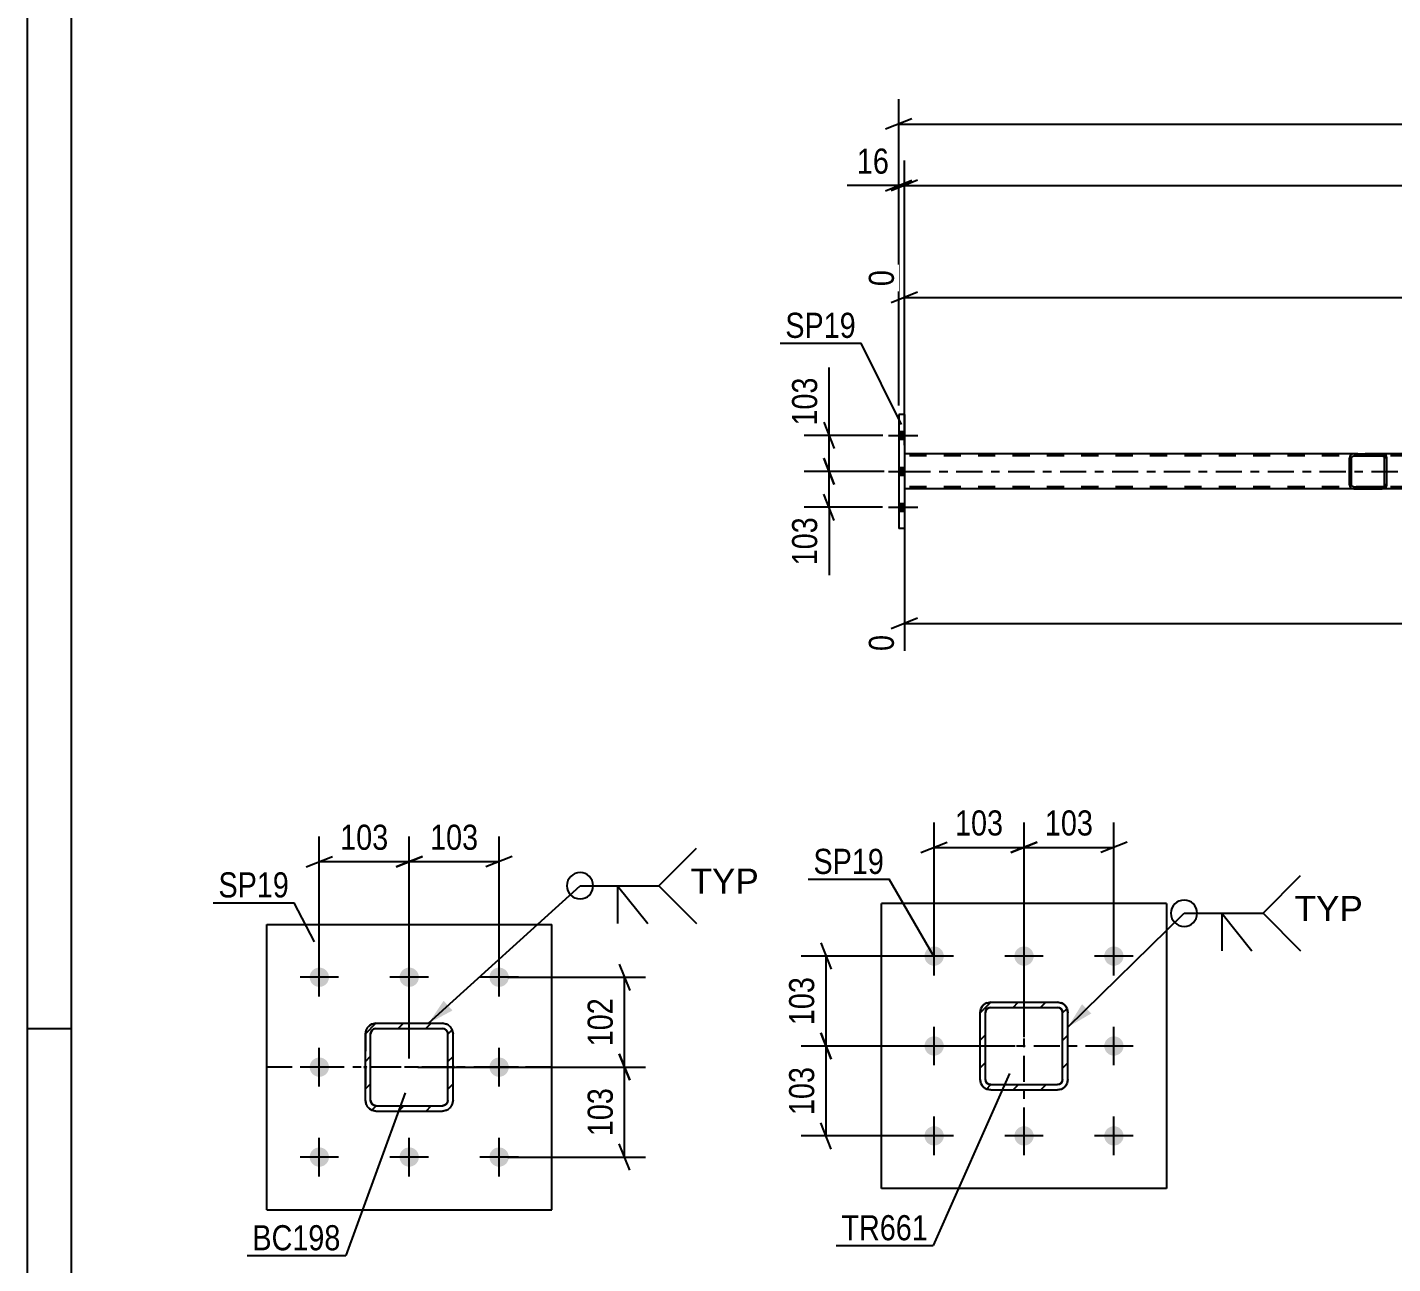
# Model space of a CAD drawing. Header units: millimetres. Extents: x 0 to 841, y 0 to 594.
# Drawn here: x 0 to 155.7, y 122.2 to 263.2 of the extents above; entities that cross this region are included whole.
import ezdxf

# ---------------------------------------------------------------- set-up
doc = ezdxf.new("R2010")
doc.units = ezdxf.units.MM
doc.linetypes.add('DXK_LINE_DOT2', pattern=[3.9198, 1.9599, -1.9599])
doc.linetypes.add('DXK_LINE_DOT3', pattern=[5.9187, 2.979, -0.9799, 0.9799, -0.9799])
doc.styles.add('Arial', font='ARIAL.TTF', dxfattribs={"height": 0.2})
doc.styles.add('Arial Narrow', font='ARIALN.TTF', dxfattribs={"height": 0.2})

# ---------------------------------------------------------------- blocks, each defined once
blk = doc.blocks.new('Unknown-103654073-1133')
at = {"color": 5, "linetype": 'Continuous'}
for p, q in [((0, 594), (0, 0)), ((5, 589), (5, 5)), ((5, 149), (0, 149))]:
    blk.add_line(p, q, dxfattribs=at)
blk = doc.blocks.new('Part-103654073-6862 - 6828')
at = {"color": 2, "linetype": 'Continuous'}
for p, q in [((129.91, 163.3), (97.41, 163.3)), ((97.41, 130.8), (97.41, 163.3)), ((129.91, 163.3), (129.91, 130.8)), ((129.91, 130.8), (97.41, 130.8))]:
    blk.add_line(p, q, dxfattribs=at)
blk = doc.blocks.new('Bolt-103654073-6907 - 6828')
at = {"linetype": 'Continuous'}
for points in [[(103.41, 156.2, -1), (103.41, 158.4, -1)], [(113.66, 156.2, -1), (113.66, 158.4, -1)], [(123.91, 156.2, -1), (123.91, 158.4, -1)], [(103.41, 145.95, -1), (103.41, 148.15, -1)], [(123.91, 145.95, -1), (123.91, 148.15, -1)], [(103.41, 135.7, -1), (103.41, 137.9, -1)], [(113.66, 135.7, -1), (113.66, 137.9, -1)], [(123.91, 135.7, -1), (123.91, 137.9, -1)]]:
    blk.add_hatch(color=1, dxfattribs=at).paths.add_polyline_path(points)
at = {"color": 1, "linetype": 'Continuous'}
for p, q in [((103.41, 155.1), (103.41, 159.5)), ((113.66, 155.1), (113.66, 159.5)), ((123.91, 155.1), (123.91, 159.5)), ((105.61, 157.3), (101.21, 157.3)), ((115.86, 157.3), (111.46, 157.3)), ((126.11, 157.3), (121.71, 157.3)), ((103.41, 144.85), (103.41, 149.25)), ((123.91, 144.85), (123.91, 149.25)), ((105.61, 147.05), (101.21, 147.05)), ((126.11, 147.05), (121.71, 147.05)), ((103.41, 134.6), (103.41, 139)), ((113.66, 134.6), (113.66, 139)), ((123.91, 134.6), (123.91, 139)), ((105.61, 136.8), (101.21, 136.8)), ((115.86, 136.8), (111.46, 136.8)), ((126.11, 136.8), (121.71, 136.8))]:
    blk.add_line(p, q, dxfattribs=at)
blk = doc.blocks.new('Part-103654073-6955 - 6828')
at = {"linetype": 'Continuous'}
h = blk.add_hatch(dxfattribs=at)
h.set_pattern_fill('', scale=0.7, style=0, pattern_type=0)
h.set_pattern_definition([(45, (109.8576, 152.0462), (-1.57154, 1.57154), [])])
h.paths.add_polyline_path([(117.46, 152.05), (109.86, 152.05), (109.4, 151.95), (109.01, 151.69), (108.75, 151.31), (108.66, 150.85), (108.66, 143.25), (108.75, 142.79), (109.01, 142.4), (109.4, 142.14), (109.86, 142.05), (117.46, 142.05), (117.92, 142.14), (118.31, 142.4), (118.57, 142.79), (118.66, 143.25), (118.66, 150.85), (118.57, 151.31), (118.31, 151.69), (117.92, 151.95)])
h.paths.add_polyline_path([(118.01, 151.08), (118.06, 150.85), (118.06, 143.25), (118.01, 143.02), (117.88, 142.82), (117.69, 142.69), (117.46, 142.65), (109.86, 142.65), (109.63, 142.69), (109.43, 142.82), (109.3, 143.02), (109.26, 143.25), (109.26, 150.85), (109.3, 151.08), (109.43, 151.27), (109.63, 151.4), (109.86, 151.45), (117.46, 151.45), (117.69, 151.4), (117.88, 151.27)])
at = {"color": 7, "linetype": 'DXK_LINE_DOT3'}
for p, q in [((113.66, 137.05), (113.66, 157.05)), ((123.66, 147.05), (103.66, 147.05))]:
    blk.add_line(p, q, dxfattribs=at)
at = {"color": 7, "linetype": 'DXK_LINE_DOT2'}
for p, q in [((108.66, 150.85), (108.75, 151.31)), ((109.3, 151.08), (109.26, 150.85)), ((109.43, 151.27), (109.3, 151.08)), ((109.4, 151.95), (109.86, 152.05)), ((109.63, 151.4), (109.43, 151.27)), ((109.86, 151.45), (109.63, 151.4)), ((109.86, 152.05), (117.46, 152.05)), ((109.86, 151.45), (117.46, 151.45)), ((117.46, 152.05), (117.92, 151.95)), ((117.69, 151.4), (117.46, 151.45)), ((117.88, 151.27), (117.69, 151.4)), ((118.01, 151.08), (117.88, 151.27)), ((118.06, 150.85), (118.01, 151.08)), ((118.57, 151.31), (118.66, 150.85)), ((108.66, 143.25), (108.66, 150.85)), ((109.26, 143.25), (109.26, 150.85)), ((118.06, 143.25), (118.06, 150.85)), ((118.66, 143.25), (118.66, 150.85)), ((108.75, 142.79), (108.66, 143.25)), ((109.26, 143.25), (109.3, 143.02)), ((118.01, 143.02), (118.06, 143.25)), ((118.66, 143.25), (118.57, 142.79)), ((109.3, 143.02), (109.43, 142.82)), ((109.86, 142.05), (109.4, 142.14)), ((109.43, 142.82), (109.63, 142.69)), ((109.63, 142.69), (109.86, 142.65)), ((109.86, 142.65), (117.46, 142.65)), ((109.86, 142.05), (117.46, 142.05)), ((117.46, 142.65), (117.69, 142.69)), ((117.92, 142.14), (117.46, 142.05)), ((117.69, 142.69), (117.88, 142.82)), ((117.88, 142.82), (118.01, 143.02))]:
    blk.add_line(p, q, dxfattribs=at)
at = {"color": 2, "linetype": 'Continuous'}
for p, q in [((108.75, 151.31), (108.66, 150.85)), ((109.26, 150.85), (109.3, 151.08)), ((109.3, 151.08), (109.43, 151.27)), ((109.86, 152.05), (109.4, 151.95)), ((109.43, 151.27), (109.63, 151.4)), ((109.63, 151.4), (109.86, 151.45)), ((109.86, 152.05), (117.46, 152.05)), ((109.86, 151.45), (117.46, 151.45)), ((117.92, 151.95), (117.46, 152.05)), ((117.46, 151.45), (117.69, 151.4)), ((117.69, 151.4), (117.88, 151.27)), ((117.88, 151.27), (118.01, 151.08)), ((118.01, 151.08), (118.06, 150.85)), ((118.66, 150.85), (118.57, 151.31)), ((108.66, 143.25), (108.66, 150.85)), ((109.26, 143.25), (109.26, 150.85)), ((118.06, 143.25), (118.06, 150.85)), ((118.66, 143.25), (118.66, 150.85)), ((108.66, 143.25), (108.75, 142.79)), ((109.3, 143.02), (109.26, 143.25)), ((118.06, 143.25), (118.01, 143.02)), ((118.57, 142.79), (118.66, 143.25)), ((109.43, 142.82), (109.3, 143.02)), ((109.4, 142.14), (109.86, 142.05)), ((109.63, 142.69), (109.43, 142.82)), ((109.86, 142.65), (109.63, 142.69)), ((109.86, 142.65), (117.46, 142.65)), ((109.86, 142.05), (117.46, 142.05)), ((117.69, 142.69), (117.46, 142.65)), ((117.46, 142.05), (117.92, 142.14)), ((117.88, 142.82), (117.69, 142.69)), ((118.01, 143.02), (117.88, 142.82))]:
    blk.add_line(p, q, dxfattribs=at)
at = {"color": 7, "linetype": 'DXK_LINE_DOT2'}
for centre, start, end in [((109.86, 150.85), 112.5, 157.5), ((117.46, 150.85), 22.5, 67.5), ((109.86, 143.25), 202.5, 247.5), ((117.46, 143.25), 292.5, 337.5)]:
    blk.add_arc(centre, 1.2, start, end, dxfattribs=at)
at = {"color": 2, "linetype": 'Continuous'}
for centre, start, end in [((109.86, 150.85), 112.5, 157.5), ((117.46, 150.85), 22.5, 67.5), ((109.86, 143.25), 202.5, 247.5), ((117.46, 143.25), 292.5, 337.5)]:
    blk.add_arc(centre, 1.2, start, end, dxfattribs=at)
blk = doc.blocks.new('Bolt-103654073-2810 - 2789')
at = {"linetype": 'Continuous'}
for points in [[(100.02, 216.23), (100.02, 217.11), (99.38, 217.11), (99.38, 216.23)], [(100.02, 216.23), (100.02, 217.11), (99.38, 217.11), (99.38, 216.23)], [(100.02, 216.23), (100.02, 217.11), (99.38, 217.11), (99.38, 216.23)], [(100.02, 212.13), (100.02, 213.01), (99.38, 213.01), (99.38, 212.13)], [(100.02, 212.13), (100.02, 213.01), (99.38, 213.01), (99.38, 212.13)], [(100.02, 208.03), (100.02, 208.91), (99.38, 208.91), (99.38, 208.03)], [(100.02, 208.03), (100.02, 208.91), (99.38, 208.91), (99.38, 208.03)], [(100.02, 208.03), (100.02, 208.91), (99.38, 208.91), (99.38, 208.03)]]:
    blk.add_hatch(color=1, dxfattribs=at).paths.add_polyline_path(points)
at = {"color": 1, "linetype": 'Continuous'}
for p, q in [((98.22, 216.67), (101.54, 216.67)), ((98.22, 216.67), (101.54, 216.67)), ((98.22, 216.67), (101.54, 216.67)), ((99.38, 217.11), (100.02, 217.11)), ((99.38, 217.11), (100.02, 217.11)), ((99.38, 217.11), (100.02, 217.11)), ((99.38, 216.23), (100.02, 216.23)), ((99.38, 216.23), (100.02, 216.23)), ((99.38, 216.23), (100.02, 216.23)), ((98.22, 212.57), (101.54, 212.57)), ((98.22, 212.57), (101.54, 212.57)), ((99.38, 213.01), (100.02, 213.01)), ((99.38, 213.01), (100.02, 213.01)), ((99.38, 212.13), (100.02, 212.13)), ((99.38, 212.13), (100.02, 212.13)), ((99.38, 208.91), (100.02, 208.91)), ((99.38, 208.91), (100.02, 208.91)), ((99.38, 208.91), (100.02, 208.91)), ((98.22, 208.47), (101.54, 208.47)), ((98.22, 208.47), (101.54, 208.47)), ((98.22, 208.47), (101.54, 208.47)), ((99.38, 208.03), (100.02, 208.03)), ((99.38, 208.03), (100.02, 208.03)), ((99.38, 208.03), (100.02, 208.03))]:
    blk.add_line(p, q, dxfattribs=at)
blk = doc.blocks.new('Part-103654073-2925 - 2789')
at = {"linetype": 'Continuous'}
h = blk.add_hatch(dxfattribs=at)
h.set_pattern_fill('', scale=0.7, style=0, pattern_type=0)
h.set_pattern_definition([(45, (154.9785, 214.2696), (-1.57154, 1.57154), [])])
h.paths.add_polyline_path([(155.02, 214.09), (154.98, 214.27), (154.87, 214.43), (154.7, 214.53), (154.51, 214.57), (151.27, 214.57), (151.08, 214.53), (150.91, 214.43), (150.8, 214.27), (150.76, 214.09), (150.76, 211.05), (150.8, 210.86), (150.91, 210.71), (151.08, 210.6), (151.27, 210.57), (154.51, 210.57), (154.7, 210.6), (154.87, 210.71), (154.98, 210.86), (155.02, 211.05)])
h.paths.add_polyline_path([(154.74, 210.95), (154.69, 210.88), (154.6, 210.82), (154.51, 210.81), (151.27, 210.81), (151.17, 210.82), (151.09, 210.88), (151.04, 210.95), (151.02, 211.05), (151.02, 214.09), (151.04, 214.18), (151.09, 214.26), (151.17, 214.31), (151.27, 214.33), (154.51, 214.33), (154.6, 214.31), (154.69, 214.26), (154.74, 214.18), (154.76, 214.09), (154.76, 211.05)])
at = {"color": 2, "linetype": 'Continuous'}
for p, q in [((150.8, 214.27), (150.76, 214.09)), ((150.76, 211.05), (150.76, 214.09)), ((151.02, 214.09), (151.04, 214.18)), ((151.02, 211.05), (151.02, 214.09)), ((151.04, 214.18), (151.09, 214.26)), ((151.27, 214.57), (151.08, 214.53)), ((151.09, 214.26), (151.17, 214.31)), ((151.17, 214.31), (151.27, 214.33)), ((151.27, 214.57), (154.51, 214.57)), ((151.27, 214.33), (154.51, 214.33)), ((162.09, 214.57), (154.51, 214.57)), ((154.7, 214.53), (154.51, 214.57)), ((154.51, 214.33), (154.6, 214.31)), ((154.6, 214.31), (154.69, 214.26)), ((154.69, 214.26), (154.74, 214.18)), ((154.74, 214.18), (154.76, 214.09)), ((154.76, 211.05), (154.76, 214.09)), ((155.02, 214.09), (154.98, 214.27)), ((155.02, 211.05), (155.02, 214.09)), ((150.76, 211.05), (150.8, 210.86)), ((151.04, 210.95), (151.02, 211.05)), ((151.09, 210.88), (151.04, 210.95)), ((151.08, 210.6), (151.27, 210.57)), ((151.17, 210.82), (151.09, 210.88)), ((151.27, 210.81), (151.17, 210.82)), ((151.27, 210.81), (154.51, 210.81)), ((151.27, 210.57), (154.51, 210.57)), ((154.6, 210.82), (154.51, 210.81)), ((154.51, 210.57), (154.7, 210.6)), ((162.09, 210.57), (154.51, 210.57)), ((154.69, 210.88), (154.6, 210.82)), ((154.74, 210.95), (154.69, 210.88)), ((154.76, 211.05), (154.74, 210.95)), ((154.98, 210.86), (155.02, 211.05))]:
    blk.add_line(p, q, dxfattribs=at)
at = {"color": 7, "linetype": 'DXK_LINE_DOT2'}
for p, q in [((154.51, 214.57), (151.27, 214.57)), ((162.86, 214.33), (151.27, 214.33)), ((159.11, 214.09), (159.15, 214.27)), ((159.11, 211.05), (159.11, 214.09)), ((159.38, 214.18), (159.37, 214.09)), ((159.37, 211.05), (159.37, 214.09)), ((159.44, 214.26), (159.38, 214.18)), ((159.43, 214.53), (159.62, 214.57)), ((159.52, 214.31), (159.44, 214.26)), ((159.62, 214.33), (159.52, 214.31)), ((162.86, 214.57), (159.62, 214.57)), ((162.86, 214.57), (163.05, 214.53)), ((162.95, 214.31), (162.86, 214.33)), ((163.04, 214.26), (162.95, 214.31)), ((163.09, 214.18), (163.04, 214.26)), ((163.11, 214.09), (163.09, 214.18)), ((163.11, 211.05), (163.11, 214.09)), ((163.33, 214.27), (163.37, 214.09)), ((163.37, 211.05), (163.37, 214.09)), ((162.86, 210.81), (151.27, 210.81)), ((154.51, 210.57), (151.27, 210.57)), ((159.15, 210.86), (159.11, 211.05)), ((159.37, 211.05), (159.38, 210.95)), ((159.38, 210.95), (159.44, 210.88)), ((159.62, 210.57), (159.43, 210.6)), ((159.44, 210.88), (159.52, 210.82)), ((159.52, 210.82), (159.62, 210.81)), ((162.86, 210.57), (159.62, 210.57)), ((162.86, 210.81), (162.95, 210.82)), ((163.05, 210.6), (162.86, 210.57)), ((162.95, 210.82), (163.04, 210.88)), ((163.04, 210.88), (163.09, 210.95)), ((163.09, 210.95), (163.11, 211.05)), ((163.37, 211.05), (163.33, 210.86))]:
    blk.add_line(p, q, dxfattribs=at)
at = {"color": 2, "linetype": 'Continuous'}
for centre, start, end in [((151.25, 214.07), 110.7584, 155.6801), ((154.53, 214.07), 24.32, 69.2417), ((151.25, 211.07), 204.32, 249.2417), ((154.53, 211.07), 290.7584, 335.6801)]:
    blk.add_arc(centre, 0.496, start, end, dxfattribs=at)
at = {"color": 7, "linetype": 'DXK_LINE_DOT2'}
for centre, start, end in [((159.6, 214.07), 110.7584, 155.6801), ((162.88, 214.07), 24.32, 69.2417), ((159.6, 211.07), 204.32, 249.2417), ((162.88, 211.07), 290.7584, 335.6801)]:
    blk.add_arc(centre, 0.496, start, end, dxfattribs=at)
blk = doc.blocks.new('Part-103654073-2861 - 2789')
at = {"color": 2, "linetype": 'Continuous'}
for p, q in [((151.27, 214.57), (100.02, 214.57)), ((151.27, 210.57), (100.02, 210.57))]:
    blk.add_line(p, q, dxfattribs=at)
at = {"color": 7, "linetype": 'DXK_LINE_DOT2'}
for p, q in [((100.02, 214.57), (100.02, 210.57)), ((768.91, 214.33), (100.02, 214.33)), ((171.33, 214.57), (151.27, 214.57)), ((768.91, 210.81), (100.02, 210.81)), ((171.33, 210.57), (151.27, 210.57))]:
    blk.add_line(p, q, dxfattribs=at)
at = {"color": 7, "linetype": 'DXK_LINE_DOT3'}
blk.add_line((100.02, 212.57), (768.91, 212.57), dxfattribs=at)
blk = doc.blocks.new('Part-103654073-2931 - 2789')
at = {"color": 2, "linetype": 'Continuous'}
for p, q in [((100.02, 219.07), (99.38, 219.07)), ((99.38, 219.07), (99.38, 206.07)), ((100.02, 219.07), (100.02, 206.07)), ((100.02, 206.07), (99.38, 206.07))]:
    blk.add_line(p, q, dxfattribs=at)
blk = doc.blocks.new('Part-103654073-1830 - 1803')
at = {"linetype": 'Continuous'}
for points in [[(38.55, 144.54, -1), (38.55, 144.74, -1)], [(48.55, 144.54, -1), (48.55, 144.74, -1)]]:
    blk.add_hatch(color=30, dxfattribs=at).paths.add_polyline_path(points)
at = {"color": 2, "linetype": 'Continuous'}
for p, q in [((27.3, 128.39), (27.3, 160.89)), ((27.3, 160.89), (59.8, 160.89)), ((59.8, 128.39), (59.8, 160.89)), ((27.3, 128.39), (59.8, 128.39))]:
    blk.add_line(p, q, dxfattribs=at)
at = {"color": 7, "linetype": 'DXK_LINE_DOT3'}
blk.add_line((59.8, 144.64), (27.3, 144.64), dxfattribs=at)
at = {"color": 30, "linetype": 'DXK_LINE_DOT3'}
blk.add_line((48.55, 144.64), (38.55, 144.64), dxfattribs=at)
at = {"color": 30, "linetype": 'Continuous'}
for centre in [(38.55, 144.64), (48.55, 144.64)]:
    blk.add_circle(centre, 0.1, dxfattribs=at)
blk = doc.blocks.new('Bolt-103654073-1814 - 1803')
at = {"linetype": 'Continuous'}
for points in [[(33.3, 153.79, -1), (33.3, 155.99, -1)], [(43.55, 153.79, -1), (43.55, 155.99, -1)], [(53.8, 153.79, -1), (53.8, 155.99, -1)], [(33.3, 143.54, -1), (33.3, 145.74, -1)], [(53.8, 143.54, -1), (53.8, 145.74, -1)], [(33.3, 133.29, -1), (33.3, 135.49, -1)], [(43.55, 133.29, -1), (43.55, 135.49, -1)], [(53.8, 133.29, -1), (53.8, 135.49, -1)]]:
    blk.add_hatch(color=1, dxfattribs=at).paths.add_polyline_path(points)
at = {"color": 1, "linetype": 'Continuous'}
for p, q in [((33.3, 152.69), (33.3, 157.09)), ((43.55, 152.69), (43.55, 157.09)), ((53.8, 152.69), (53.8, 157.09)), ((35.5, 154.89), (31.1, 154.89)), ((45.75, 154.89), (41.35, 154.89)), ((56, 154.89), (51.6, 154.89)), ((33.3, 142.44), (33.3, 146.84)), ((53.8, 142.44), (53.8, 146.84)), ((35.5, 144.64), (31.1, 144.64)), ((56, 144.64), (51.6, 144.64)), ((33.3, 132.19), (33.3, 136.59)), ((43.55, 132.19), (43.55, 136.59)), ((53.8, 132.19), (53.8, 136.59)), ((35.5, 134.39), (31.1, 134.39)), ((45.75, 134.39), (41.35, 134.39)), ((56, 134.39), (51.6, 134.39))]:
    blk.add_line(p, q, dxfattribs=at)
blk = doc.blocks.new('Part-103654073-1922 - 1803')
at = {"linetype": 'Continuous'}
h = blk.add_hatch(dxfattribs=at)
h.set_pattern_fill('', scale=0.7, style=0, pattern_type=0)
h.set_pattern_definition([(45, (39.7496, 149.64), (-1.57154, 1.57154), [])])
h.paths.add_polyline_path([(47.35, 149.64), (39.75, 149.64), (39.29, 149.55), (38.9, 149.29), (38.64, 148.9), (38.55, 148.44), (38.55, 140.84), (38.64, 140.38), (38.9, 139.99), (39.29, 139.73), (39.75, 139.64), (47.35, 139.64), (47.81, 139.73), (48.2, 139.99), (48.46, 140.38), (48.55, 140.84), (48.55, 148.44), (48.46, 148.9), (48.2, 149.29), (47.81, 149.55)])
h.paths.add_polyline_path([(47.9, 148.67), (47.95, 148.44), (47.95, 140.84), (47.9, 140.61), (47.77, 140.42), (47.58, 140.29), (47.35, 140.24), (39.75, 140.24), (39.52, 140.29), (39.33, 140.42), (39.2, 140.61), (39.15, 140.84), (39.15, 148.44), (39.2, 148.67), (39.33, 148.86), (39.52, 148.99), (39.75, 149.04), (47.35, 149.04), (47.58, 148.99), (47.77, 148.86)])
at = {"color": 7, "linetype": 'DXK_LINE_DOT2'}
for p, q in [((39.29, 149.55), (39.75, 149.64)), ((39.75, 149.64), (47.35, 149.64)), ((47.35, 149.64), (47.81, 149.55)), ((38.55, 148.44), (38.64, 148.9)), ((38.55, 148.44), (38.55, 140.84)), ((39.2, 148.67), (39.15, 148.44)), ((39.15, 140.84), (39.15, 148.44)), ((39.33, 148.86), (39.2, 148.67)), ((39.52, 148.99), (39.33, 148.86)), ((39.75, 149.04), (39.52, 148.99)), ((39.75, 149.04), (47.35, 149.04)), ((47.58, 148.99), (47.35, 149.04)), ((47.77, 148.86), (47.58, 148.99)), ((47.9, 148.67), (47.77, 148.86)), ((47.95, 148.44), (47.9, 148.67)), ((47.95, 140.84), (47.95, 148.44)), ((48.46, 148.9), (48.55, 148.44)), ((48.55, 140.84), (48.55, 148.44)), ((38.64, 140.38), (38.55, 140.84)), ((39.15, 140.84), (39.2, 140.61)), ((39.2, 140.61), (39.33, 140.42)), ((39.33, 140.42), (39.52, 140.29)), ((39.52, 140.29), (39.75, 140.24)), ((39.75, 140.24), (47.35, 140.24)), ((47.35, 140.24), (47.58, 140.29)), ((47.58, 140.29), (47.77, 140.42)), ((47.77, 140.42), (47.9, 140.61)), ((47.9, 140.61), (47.95, 140.84)), ((48.55, 140.84), (48.46, 140.38)), ((39.75, 139.64), (39.29, 139.73)), ((39.75, 139.64), (47.35, 139.64)), ((47.81, 139.73), (47.35, 139.64))]:
    blk.add_line(p, q, dxfattribs=at)
at = {"color": 2, "linetype": 'Continuous'}
for p, q in [((39.75, 149.64), (39.29, 149.55)), ((39.75, 149.64), (39.75, 149.64)), ((39.75, 149.64), (47.35, 149.64)), ((47.35, 149.64), (47.35, 149.64)), ((47.81, 149.55), (47.35, 149.64)), ((38.64, 148.9), (38.55, 148.44)), ((38.55, 148.44), (38.55, 148.44)), ((38.55, 140.84), (38.55, 148.44)), ((39.15, 148.44), (39.2, 148.67)), ((39.15, 148.44), (39.15, 148.44)), ((39.15, 140.84), (39.15, 148.44)), ((39.2, 148.67), (39.33, 148.86)), ((39.33, 148.86), (39.52, 148.99)), ((39.52, 148.99), (39.75, 149.04)), ((39.75, 149.04), (39.75, 149.04)), ((39.75, 149.04), (47.35, 149.04)), ((47.35, 149.04), (47.35, 149.04)), ((47.35, 149.04), (47.58, 148.99)), ((47.58, 148.99), (47.77, 148.86)), ((47.77, 148.86), (47.9, 148.67)), ((47.9, 148.67), (47.95, 148.44)), ((47.95, 148.44), (47.95, 148.44)), ((47.95, 140.84), (47.95, 148.44)), ((48.55, 148.44), (48.46, 148.9)), ((48.55, 148.44), (48.55, 148.44)), ((48.55, 140.84), (48.55, 148.44)), ((38.55, 140.84), (38.55, 140.84)), ((38.55, 140.84), (38.64, 140.38)), ((39.15, 140.84), (39.15, 140.84)), ((39.2, 140.61), (39.15, 140.84)), ((39.33, 140.42), (39.2, 140.61)), ((39.52, 140.29), (39.33, 140.42)), ((39.75, 140.24), (39.52, 140.29)), ((39.75, 140.24), (39.75, 140.24)), ((39.75, 140.24), (47.35, 140.24)), ((47.58, 140.29), (47.35, 140.24)), ((47.35, 140.24), (47.35, 140.24)), ((47.77, 140.42), (47.58, 140.29)), ((47.9, 140.61), (47.77, 140.42)), ((47.95, 140.84), (47.9, 140.61)), ((47.95, 140.84), (47.95, 140.84)), ((48.46, 140.38), (48.55, 140.84)), ((48.55, 140.84), (48.55, 140.84)), ((39.29, 139.73), (39.75, 139.64)), ((39.75, 139.64), (39.75, 139.64)), ((39.75, 139.64), (47.35, 139.64)), ((47.35, 139.64), (47.81, 139.73)), ((47.35, 139.64), (47.35, 139.64))]:
    blk.add_line(p, q, dxfattribs=at)
at = {"color": 7, "linetype": 'DXK_LINE_DOT3'}
blk.add_line((43.55, 144.64), (43.55, 144.64), dxfattribs=at)
at = {"color": 7, "linetype": 'DXK_LINE_DOT2'}
for centre, start, end in [((39.75, 148.44), 112.5, 157.5), ((47.35, 148.44), 22.5, 67.5), ((39.75, 140.84), 202.5, 247.5), ((47.35, 140.84), 292.5, 337.5)]:
    blk.add_arc(centre, 1.2, start, end, dxfattribs=at)
at = {"color": 2, "linetype": 'Continuous'}
for centre, start, end in [((39.75, 148.44), 112.5, 157.5), ((47.35, 148.44), 22.5, 67.5), ((39.75, 140.84), 202.5, 247.5), ((47.35, 140.84), 292.5, 337.5)]:
    blk.add_arc(centre, 1.2, start, end, dxfattribs=at)
blk = doc.blocks.new('StraightDimension-103654073-6990 - 6828')
at = {"color": 7, "linetype": 'Continuous'}
for p, q in [((113.66, 148.05), (113.66, 172.55)), ((123.91, 158.3), (123.91, 172.55)), ((112.16, 169.1), (115.16, 170.3)), ((125.41, 170.3), (122.41, 169.1)), ((113.66, 169.7), (123.91, 169.7))]:
    blk.add_line(p, q, dxfattribs=at)
at = {"color": 0}
blk.add_wipeout([(122.12, 170.45), (122.12, 174.65), (115.44, 174.65), (115.44, 170.45)], dxfattribs=at)
at = {"color": 3, "style": 'Arial Narrow'}
blk.add_text('103', height=2.863, dxfattribs=at).set_placement((116.04, 171.05))
blk = doc.blocks.new('StraightDimension-103654073-7003 - 6828')
at = {"color": 7, "linetype": 'Continuous'}
for p, q in [((103.41, 158.3), (103.41, 172.55)), ((113.66, 148.05), (113.66, 172.55)), ((101.91, 169.1), (104.91, 170.3)), ((115.16, 170.3), (112.16, 169.1)), ((103.41, 169.7), (113.66, 169.7))]:
    blk.add_line(p, q, dxfattribs=at)
at = {"color": 0}
blk.add_wipeout([(111.87, 170.45), (111.87, 174.65), (105.19, 174.65), (105.19, 170.45)], dxfattribs=at)
at = {"color": 3, "style": 'Arial Narrow'}
blk.add_text('103', height=2.863, dxfattribs=at).set_placement((105.79, 171.05))
blk = doc.blocks.new('StraightDimension-103654073-7017 - 6828')
at = {"color": 7, "linetype": 'Continuous'}
for p, q in [((102.41, 157.3), (88.23, 157.3)), ((90.48, 158.8), (91.68, 155.8)), ((91.08, 147.05), (91.08, 157.3)), ((91.68, 145.55), (90.48, 148.55)), ((112.66, 147.05), (88.23, 147.05))]:
    blk.add_line(p, q, dxfattribs=at)
at = {"color": 0}
blk.add_wipeout([(90.33, 155.51), (86.13, 155.51), (86.13, 148.83), (90.33, 148.83)], dxfattribs=at)
at = {"color": 3, "style": 'Arial Narrow'}
blk.add_text('103', height=2.863, rotation=90.0002, dxfattribs=at).set_placement((89.73, 149.43))
blk = doc.blocks.new('StraightDimension-103654073-7030 - 6828')
at = {"color": 7, "linetype": 'Continuous'}
for p, q in [((90.48, 148.55), (91.68, 145.55)), ((112.66, 147.05), (88.23, 147.05)), ((91.08, 136.8), (91.08, 147.05)), ((91.68, 135.3), (90.48, 138.3)), ((102.41, 136.8), (88.23, 136.8))]:
    blk.add_line(p, q, dxfattribs=at)
at = {"color": 0}
blk.add_wipeout([(90.33, 145.26), (86.13, 145.26), (86.13, 138.58), (90.33, 138.58)], dxfattribs=at)
at = {"color": 3, "style": 'Arial Narrow'}
blk.add_text('103', height=2.863, rotation=90.0002, dxfattribs=at).set_placement((89.73, 139.18))
blk = doc.blocks.new('StraightDimension-103654073-3083 - 2789')
at = {"color": 7, "linetype": 'Continuous'}
for p, q in [((99.38, 220.07), (99.38, 248.01)), ((100.02, 220.07), (100.02, 248.01)), ((97.88, 244.56), (100.88, 245.76)), ((101.52, 245.76), (98.52, 244.56)), ((99.38, 245.16), (100.02, 245.16))]:
    blk.add_line(p, q, dxfattribs=at)
at = {"color": 0}
blk.add_wipeout([(98.86, 245.91), (98.86, 250.11), (94, 250.11), (94, 245.91)], dxfattribs=at)
at = {"color": 7, "linetype": 'Continuous'}
blk.add_line((99.38, 245.16), (93.48, 245.16), dxfattribs=at)
blk.add_line((99.38, 245.16), (93.48, 245.16), dxfattribs=at)
at = {"color": 3, "style": 'Arial Narrow'}
blk.add_text('16', height=2.863, dxfattribs=at).set_placement((94.6, 246.51))
blk = doc.blocks.new('StraightDimension-103654073-3093 - 2789')
at = {"color": 7, "linetype": 'Continuous'}
for p, q in [((100.02, 220.07), (100.02, 248.01)), ((101.52, 245.76), (98.52, 244.56)), ((100.02, 245.16), (779.13, 245.16))]:
    blk.add_line(p, q, dxfattribs=at)
blk = doc.blocks.new('StraightDimension-103654073-3114 - 2789')
at = {"color": 7, "linetype": 'Continuous'}
for p, q in [((99.38, 220.07), (99.38, 255.02)), ((100.88, 252.77), (97.88, 251.57)), ((99.38, 252.17), (779.77, 252.17))]:
    blk.add_line(p, q, dxfattribs=at)
blk = doc.blocks.new('StraightDimension-103654073-3139 - 2789')
at = {"color": 7, "linetype": 'Continuous'}
for p, q in [((244.9, 223.97), (244.9, 241.01)), ((100.02, 215.57), (100.02, 235.52)), ((101.52, 232.99), (98.52, 231.79)), ((100.02, 232.39), (244.9, 232.39)), ((243.4, 231.79), (246.4, 232.99))]:
    blk.add_line(p, q, dxfattribs=at)
at = {"color": 0, "linetype": 'Continuous'}
for points in [[(244.3, 241.61), (240.1, 241.61), (240.1, 233.09), (244.3, 233.09)], [(99.42, 236.12), (95.22, 236.12), (95.22, 233.09), (99.42, 233.09)]]:
    blk.add_wipeout(points, dxfattribs=at)
at = {"color": 0}
blk.add_wipeout([(176.72, 233.14), (176.72, 237.34), (168.21, 237.34), (168.21, 233.14)], dxfattribs=at)
at = {"color": 3, "linetype": 'Continuous', "style": 'Arial Narrow'}
for s, height, p in [('3622', 2.863, (243.7, 233.69)), ('0', 2.86, (98.82, 233.69))]:
    blk.add_text(s, height=height, rotation=90.0002, dxfattribs=at).set_placement(p)
at = {"color": 3, "style": 'Arial Narrow'}
blk.add_text('3622', height=2.863, dxfattribs=at).set_placement((168.81, 233.74))
blk = doc.blocks.new('StraightDimension-103654073-3144 - 2789')
at = {"color": 7, "linetype": 'Continuous'}
for p, q in [((90.82, 218.17), (92.02, 215.17)), ((97.57, 216.67), (88.57, 216.67)), ((91.42, 212.57), (91.42, 216.67)), ((92.02, 211.07), (90.82, 214.07)), ((97.7, 212.57), (88.57, 212.57))]:
    blk.add_line(p, q, dxfattribs=at)
at = {"color": 0}
blk.add_wipeout([(90.67, 223.88), (86.47, 223.88), (86.47, 217.19), (90.67, 217.19)], dxfattribs=at)
at = {"color": 7, "linetype": 'Continuous'}
blk.add_line((91.42, 216.67), (91.42, 224.4), dxfattribs=at)
blk.add_line((91.42, 216.67), (91.42, 224.4), dxfattribs=at)
at = {"color": 3, "style": 'Arial Narrow'}
blk.add_text('103', height=2.863, rotation=90.0002, dxfattribs=at).set_placement((90.07, 217.79))
blk = doc.blocks.new('StraightDimension-103654073-3157 - 2789')
at = {"color": 7, "linetype": 'Continuous'}
for p, q in [((90.82, 214.07), (92.02, 211.07)), ((97.7, 212.57), (88.57, 212.57)), ((91.42, 208.47), (91.42, 212.57)), ((92.02, 206.97), (90.82, 209.97)), ((97.51, 208.47), (88.57, 208.47))]:
    blk.add_line(p, q, dxfattribs=at)
at = {"color": 0}
blk.add_wipeout([(90.67, 207.94), (86.47, 207.94), (86.47, 201.26), (90.67, 201.26)], dxfattribs=at)
at = {"color": 7, "linetype": 'Continuous'}
blk.add_line((91.42, 208.47), (91.42, 200.73), dxfattribs=at)
blk.add_line((91.42, 208.47), (91.42, 200.73), dxfattribs=at)
at = {"color": 3, "style": 'Arial Narrow'}
blk.add_text('103', height=2.863, rotation=90.0002, dxfattribs=at).set_placement((90.07, 201.86))
blk = doc.blocks.new('StraightDimension-103654073-3233 - 2789')
at = {"color": 7, "linetype": 'Continuous'}
for p, q in [((100.02, 209.57), (100.02, 192.09)), ((244.9, 201.17), (244.9, 186.6)), ((101.52, 195.82), (98.52, 194.62)), ((100.02, 195.22), (244.9, 195.22)), ((243.4, 194.62), (246.4, 195.82))]:
    blk.add_line(p, q, dxfattribs=at)
at = {"color": 0}
blk.add_wipeout([(176.72, 195.97), (176.72, 200.17), (168.21, 200.17), (168.21, 195.97)], dxfattribs=at)
at = {"color": 0, "linetype": 'Continuous'}
for points in [[(99.42, 194.52), (95.22, 194.52), (95.22, 191.49), (99.42, 191.49)], [(244.3, 194.52), (240.1, 194.52), (240.1, 186), (244.3, 186)]]:
    blk.add_wipeout(points, dxfattribs=at)
at = {"color": 3, "style": 'Arial Narrow'}
blk.add_text('3622', height=2.863, dxfattribs=at).set_placement((168.81, 196.57))
at = {"color": 3, "linetype": 'Continuous', "style": 'Arial Narrow'}
for s, height, p in [('0', 2.86, (98.82, 192.09)), ('3622', 2.863, (243.7, 186.6))]:
    blk.add_text(s, height=height, rotation=90.0002, dxfattribs=at).set_placement(p)
blk = doc.blocks.new('StraightDimension-103654073-1985 - 1803')
at = {"color": 7, "linetype": 'Continuous'}
for p, q in [((67.51, 146.14), (68.71, 143.14)), ((44.55, 144.64), (70.51, 144.64)), ((68.11, 134.39), (68.11, 144.64)), ((68.71, 132.89), (67.51, 135.89)), ((54.8, 134.39), (70.51, 134.39))]:
    blk.add_line(p, q, dxfattribs=at)
at = {"color": 0}
blk.add_wipeout([(67.36, 142.86), (63.16, 142.86), (63.16, 136.17), (67.36, 136.17)], dxfattribs=at)
at = {"color": 3, "style": 'Arial Narrow'}
blk.add_text('103', height=2.863, rotation=90.0002, dxfattribs=at).set_placement((66.76, 136.77))
blk = doc.blocks.new('StraightDimension-103654073-1995 - 1803')
at = {"color": 7, "linetype": 'Continuous'}
for p, q in [((67.51, 156.39), (68.71, 153.39)), ((54.8, 154.89), (70.51, 154.89)), ((68.11, 144.64), (68.11, 154.89)), ((68.71, 143.14), (67.51, 146.14)), ((44.55, 144.64), (70.51, 144.64))]:
    blk.add_line(p, q, dxfattribs=at)
at = {"color": 0}
blk.add_wipeout([(67.36, 153.11), (63.16, 153.11), (63.16, 146.42), (67.36, 146.42)], dxfattribs=at)
at = {"color": 3, "style": 'Arial Narrow'}
blk.add_text('102', height=2.863, rotation=90.0002, dxfattribs=at).set_placement((66.76, 147.02))
blk = doc.blocks.new('StraightDimension-103654073-2004 - 1803')
at = {"color": 7, "linetype": 'Continuous'}
for p, q in [((33.3, 155.89), (33.3, 170.92)), ((43.55, 145.64), (43.55, 170.92)), ((31.8, 167.47), (34.8, 168.67)), ((45.05, 168.67), (42.05, 167.47)), ((33.3, 168.07), (43.55, 168.07))]:
    blk.add_line(p, q, dxfattribs=at)
at = {"color": 0}
blk.add_wipeout([(41.77, 168.82), (41.77, 173.02), (35.08, 173.02), (35.08, 168.82)], dxfattribs=at)
at = {"color": 3, "style": 'Arial Narrow'}
blk.add_text('103', height=2.863, dxfattribs=at).set_placement((35.68, 169.42))
blk = doc.blocks.new('StraightDimension-103654073-2012 - 1803')
at = {"color": 7, "linetype": 'Continuous'}
for p, q in [((43.55, 145.64), (43.55, 170.92)), ((53.8, 155.89), (53.8, 170.92)), ((42.05, 167.47), (45.05, 168.67)), ((55.3, 168.67), (52.3, 167.47)), ((43.55, 168.07), (53.8, 168.07))]:
    blk.add_line(p, q, dxfattribs=at)
at = {"color": 0}
blk.add_wipeout([(52.02, 168.82), (52.02, 173.02), (45.33, 173.02), (45.33, 168.82)], dxfattribs=at)
at = {"color": 3, "style": 'Arial Narrow'}
blk.add_text('103', height=2.863, dxfattribs=at).set_placement((45.93, 169.42))
blk = doc.blocks.new('Mark-103654073-6951 - 6828')
at = {"color": 0}
blk.add_wipeout([(102.7, 124.9), (102.7, 127.9), (92.84, 127.9), (92.84, 124.9)], dxfattribs=at)
blk.add_wipeout([(102.7, 124.9), (102.7, 127.9), (92.84, 127.9), (92.84, 124.9)], dxfattribs=at)
at = {"color": 30, "linetype": 'Continuous'}
for p in [(112.02, 143.9), (92.24, 124.3)]:
    blk.add_line(p, (103.3, 124.3), dxfattribs=at)
at = {"color": 3, "style": 'Arial Narrow'}
blk.add_text('TR661', height=2.863, dxfattribs=at).set_placement((92.84, 124.9))
blk = doc.blocks.new('Mark-103654073-6858 - 6828')
at = {"color": 0}
blk.add_wipeout([(97.69, 166.67), (97.69, 169.67), (89.65, 169.67), (89.65, 166.67)], dxfattribs=at)
blk.add_wipeout([(97.69, 166.67), (97.69, 169.67), (89.65, 169.67), (89.65, 166.67)], dxfattribs=at)
at = {"color": 30, "linetype": 'Continuous'}
for p in [(89.05, 166.07), (103.29, 157.41)]:
    blk.add_line(p, (98.29, 166.07), dxfattribs=at)
at = {"color": 3, "style": 'Arial Narrow'}
blk.add_text('SP19', height=2.863, dxfattribs=at).set_placement((89.65, 166.67))
blk = doc.blocks.new('WeldMark-103654073-7043 - 6828')
at = {"linetype": 'Continuous'}
blk.add_hatch(color=30, dxfattribs=at).paths.add_polyline_path([(121.33, 150.76), (118.66, 149.2), (120.28, 151.83)])
at = {"color": 30, "linetype": 'Continuous'}
for p, q in [((118.66, 149.2), (131.91, 162.19)), ((131.91, 162.19), (140.91, 162.19))]:
    blk.add_line(p, q, dxfattribs=at)
at = {"color": 3, "linetype": 'Continuous'}
for q in [(139.63, 157.9), (136.2, 157.9)]:
    blk.add_line((136.2, 162.19), q, dxfattribs=at)
for start, end in [(90, 270), (270, 90)]:
    blk.add_arc((131.91, 162.19), 1.5, start, end, dxfattribs=at)
at = {"color": 0, "linetype": 'Continuous'}
blk.add_wipeout([(152.29, 161.29), (152.29, 164.29), (144.51, 164.29), (144.51, 161.29)], dxfattribs=at)
blk.add_wipeout([(152.29, 161.29), (152.29, 164.29), (144.51, 164.29), (144.51, 161.29)], dxfattribs=at)
at = {"color": 3, "linetype": 'Continuous'}
for q in [(145.2, 166.48), (145.2, 157.9)]:
    blk.add_line((140.91, 162.19), q, dxfattribs=at)
at = {"color": 3, "linetype": 'Continuous', "style": 'Arial'}
blk.add_text('TYP', height=2.865, dxfattribs=at).set_placement((144.51, 161.29))
blk = doc.blocks.new('Mark-103654073-2927 - 2789')
at = {"color": 0}
blk.add_wipeout([(94.48, 227.79), (94.48, 230.79), (86.44, 230.79), (86.44, 227.79)], dxfattribs=at)
blk.add_wipeout([(94.48, 227.79), (94.48, 230.79), (86.44, 230.79), (86.44, 227.79)], dxfattribs=at)
at = {"color": 30, "linetype": 'Continuous'}
for p in [(85.84, 227.19), (99.68, 217.93)]:
    blk.add_line(p, (95.08, 227.19), dxfattribs=at)
at = {"color": 3, "style": 'Arial Narrow'}
blk.add_text('SP19', height=2.863, dxfattribs=at).set_placement((86.44, 227.79))
blk = doc.blocks.new('Mark-103654073-1918 - 1803')
at = {"color": 0}
blk.add_wipeout([(35.72, 123.76), (35.72, 126.76), (25.67, 126.76), (25.67, 123.76)], dxfattribs=at)
blk.add_wipeout([(35.72, 123.76), (35.72, 126.76), (25.67, 126.76), (25.67, 123.76)], dxfattribs=at)
at = {"color": 30, "linetype": 'Continuous'}
for p in [(43.1, 141.73), (25.07, 123.16)]:
    blk.add_line(p, (36.32, 123.16), dxfattribs=at)
at = {"color": 3, "style": 'Arial Narrow'}
blk.add_text('BC198', height=2.863, dxfattribs=at).set_placement((25.67, 123.76))
blk = doc.blocks.new('Mark-103654073-1826 - 1803')
at = {"color": 0}
blk.add_wipeout([(29.84, 163.99), (29.84, 166.99), (21.8, 166.99), (21.8, 163.99)], dxfattribs=at)
blk.add_wipeout([(29.84, 163.99), (29.84, 166.99), (21.8, 166.99), (21.8, 163.99)], dxfattribs=at)
at = {"color": 30, "linetype": 'Continuous'}
for p in [(21.2, 163.39), (32.76, 158.92)]:
    blk.add_line(p, (30.44, 163.39), dxfattribs=at)
at = {"color": 3, "style": 'Arial Narrow'}
blk.add_text('SP19', height=2.863, dxfattribs=at).set_placement((21.8, 163.99))
blk = doc.blocks.new('WeldMark-103654073-2020 - 1803')
at = {"linetype": 'Continuous'}
blk.add_hatch(color=30, dxfattribs=at).paths.add_polyline_path([(48.48, 151.1), (45.76, 149.64), (47.47, 152.21)])
at = {"color": 30, "linetype": 'Continuous'}
for p, q in [((45.76, 149.64), (63.03, 165.32)), ((63.03, 165.32), (72.03, 165.32))]:
    blk.add_line(p, q, dxfattribs=at)
at = {"color": 3, "linetype": 'Continuous'}
for q in [(70.75, 161.03), (67.32, 161.03)]:
    blk.add_line((67.32, 165.32), q, dxfattribs=at)
for start, end in [(90, 270), (270, 90)]:
    blk.add_arc((63.03, 165.32), 1.5, start, end, dxfattribs=at)
at = {"color": 0, "linetype": 'Continuous'}
blk.add_wipeout([(83.41, 164.42), (83.41, 167.42), (75.63, 167.42), (75.63, 164.42)], dxfattribs=at)
blk.add_wipeout([(83.41, 164.42), (83.41, 167.42), (75.63, 167.42), (75.63, 164.42)], dxfattribs=at)
at = {"color": 3, "linetype": 'Continuous'}
for q in [(76.32, 169.6), (76.32, 161.03)]:
    blk.add_line((72.03, 165.32), q, dxfattribs=at)
at = {"color": 3, "linetype": 'Continuous', "style": 'Arial'}
blk.add_text('TYP', height=2.865, dxfattribs=at).set_placement((75.63, 164.42))

msp = doc.modelspace()

# ---------------------------------------------------------------- block references
for name in ['Unknown-103654073-1133', 'Part-103654073-2931 - 2789', 'Bolt-103654073-2810 - 2789', 'Part-103654073-2861 - 2789', 'Part-103654073-2925 - 2789', 'Part-103654073-6862 - 6828', 'Part-103654073-1830 - 1803', 'Bolt-103654073-6907 - 6828', 'Bolt-103654073-1814 - 1803', 'Part-103654073-6955 - 6828', 'Part-103654073-1922 - 1803']:
    msp.add_blockref(name, (0, 0))

# ---------------------------------------------------------------- next in the draw order: block references
for name in ['StraightDimension-103654073-3083 - 2789', 'StraightDimension-103654073-6990 - 6828', 'StraightDimension-103654073-1985 - 1803', 'Mark-103654073-1918 - 1803']:
    msp.add_blockref(name, (0, 0))

# ---------------------------------------------------------------- next in the draw order: block references
for name in ['StraightDimension-103654073-3093 - 2789', 'StraightDimension-103654073-7003 - 6828', 'WeldMark-103654073-7043 - 6828', 'StraightDimension-103654073-1995 - 1803']:
    msp.add_blockref(name, (0, 0))

# ---------------------------------------------------------------- next in the draw order: block references
for name in ['StraightDimension-103654073-3114 - 2789', 'StraightDimension-103654073-2004 - 1803', 'StraightDimension-103654073-7017 - 6828']:
    msp.add_blockref(name, (0, 0))

# ---------------------------------------------------------------- next in the draw order: block references
for name in ['StraightDimension-103654073-3139 - 2789', 'StraightDimension-103654073-2012 - 1803', 'Mark-103654073-6858 - 6828', 'Mark-103654073-1826 - 1803', 'StraightDimension-103654073-7030 - 6828']:
    msp.add_blockref(name, (0, 0))

# ---------------------------------------------------------------- next in the draw order: block references
for name in ['StraightDimension-103654073-3144 - 2789', 'WeldMark-103654073-2020 - 1803', 'Mark-103654073-6951 - 6828']:
    msp.add_blockref(name, (0, 0))

# ---------------------------------------------------------------- next in the draw order: block references
for name in ['Mark-103654073-2927 - 2789', 'StraightDimension-103654073-3157 - 2789']:
    msp.add_blockref(name, (0, 0))

# ---------------------------------------------------------------- next in the draw order: block references
msp.add_blockref('StraightDimension-103654073-3233 - 2789', (0, 0))

doc.saveas('drawing.dxf')
